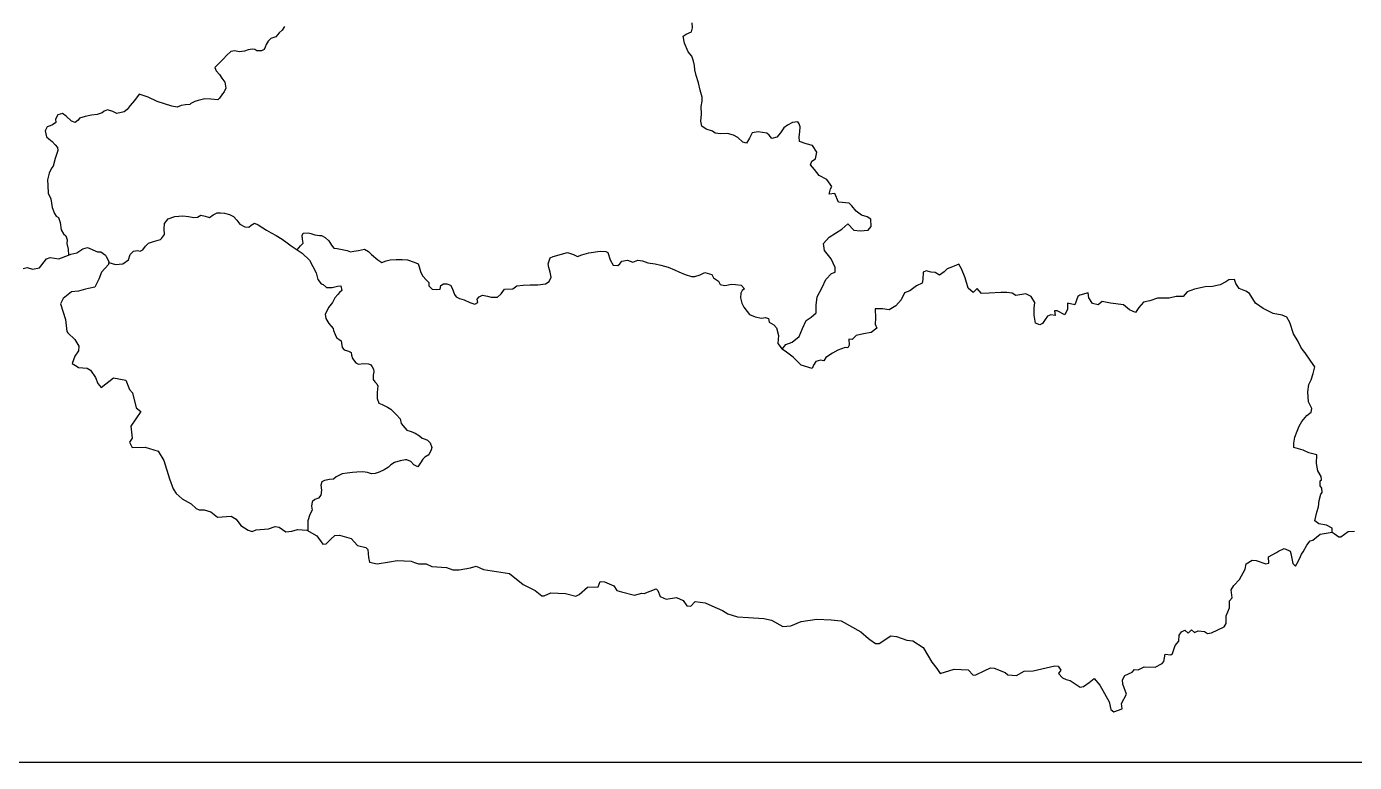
# Model space of a CAD drawing. Extents: x 0 to 1340, y 50 to 797.
# Drawn here: x 454 to 982, y 50 to 343 of the extents above; entities that cross this region are included whole.
import ezdxf

# ---------------------------------------------------------------- set-up
doc = ezdxf.new("R2010")
doc.units = 0
for name, color, linetype in [('Ausland', 7, 'CONTINUOUS'), ('Bezirksgrenzen', 7, 'CONTINUOUS'), ('Landesfläche', 7, 'CONTINUOUS'), ('Landesgrenzen', 7, 'CONTINUOUS')]:
    doc.layers.add(name, color=color, linetype=linetype)

msp = doc.modelspace()

# ---------------------------------------------------------------- linework, layer by layer
at = {"layer": 'Ausland', "color": 7}
msp.add_lwpolyline([(0, 796.91888), (1339.617067, 796.91888), (1339.617067, 49.807424), (0, 49.807424)], close=True, dxfattribs=at)
at = {"layer": 'Bezirksgrenzen', "color": 1}
for points in [[(754.552149, 214.160363), (755.960149, 216.054763), (758.513749, 216.949696), (761.196416, 219.174763), (762.620416, 222.407829), (764.045483, 225.638763), (766.082816, 226.944363), (768.066816, 228.601963), (768.043349, 231.620629), (768.371883, 235.041429), (770.435883, 238.671296), (771.803349, 241.901163), (774.083883, 244.252096), (775.533483, 244.809963), (775.614549, 246.668096), (773.919616, 250.117696), (771.298816, 253.405163), (770.984149, 256.194496), (773.210283, 258.718229), (775.656149, 260.368363), (778.216149, 261.956629), (780.609749, 264.013163), (783.007616, 261.483029), (785.547349, 261.275029), (788.729216, 261.521429), (789.843883, 262.956096), (789.819349, 265.859563), (788.329216, 266.868629), (786.023083, 267.480896), (783.961216, 269.074496), (782.195883, 271.249429), (781.107883, 272.249963), (776.954283, 272.715029), (775.489749, 276.043029), (773.233749, 275.901163), (773.720149, 277.983296), (774.250283, 278.846229), (772.259883, 281.662229), (769.273216, 283.213163), (767.394816, 285.619563), (765.739349, 287.499029), (766.333483, 288.942229), (767.789483, 289.852096), (768.225749, 292.571029), (766.578816, 295.150229), (764.043349, 295.883029), (761.395883, 296.733163), (761.244416, 298.590229), (761.556949, 300.616896), (761.638016, 302.591296), (761.246549, 303.816896), (760.678016, 304.637163), (758.652416, 304.373696), (756.558549, 303.241963), (755.161216, 302.216896), (753.857749, 300.236096), (752.328149, 298.512363), (750.347349, 298.018496), (749.257216, 299.257963), (748.393216, 300.141163), (744.970283, 300.599829), (742.524416, 300.168896), (741.513216, 298.087829), (740.272683, 296.185963), (738.823083, 296.495296), (736.809216, 298.386496), (735.076949, 299.285696), (732.700416, 300.020629), (729.966549, 299.766763), (727.876949, 300.086763), (726.782549, 300.918763), (724.232149, 301.653696), (722.500949, 302.843029), (722.115883, 304.882496), (722.378283, 307.673963), (722.238549, 310.759829), (722.608683, 312.791829), (722.627883, 314.479296), (721.901483, 317.227029), (721.178283, 320.147563), (720.336683, 323.068096), (719.780949, 325.228096), (719.567616, 327.036096), (719.178283, 328.672363), (718.560683, 330.776896), (717.068416, 332.424896), (715.595349, 335.939563), (715.160149, 338.739563), (716.273749, 339.478763), (718.491349, 340.377963), (718.858283, 342.060096), (718.644949, 343.924629)], [(556.521216, 342.523029), (555.550549, 341.059563), (554.459349, 340.003563), (553.081216, 338.478229), (551.110016, 337.760363), (550.075349, 336.645696), (549.220949, 335.357163), (548.826283, 334.307563), (548.433749, 333.316629), (547.391616, 332.781163), (545.580416, 332.876096), (544.700416, 333.328363), (543.647616, 333.551296), (542.019883, 333.240896), (540.628949, 332.703296), (538.530819, 332.445163), (536.719619, 332.831296), (535.204953, 332.641429), (533.420419, 331.052096), (532.274819, 329.645163), (530.439086, 327.769963), (530.032686, 327.356096), (528.884953, 326.240363), (529.311619, 324.908096), (530.675886, 323.413696), (531.630553, 321.917163), (532.817753, 320.420629), (533.201753, 318.045163), (532.584153, 316.527296), (531.895086, 315.764629), (530.636419, 314.065429), (530.006019, 313.361429), (527.201753, 313.678229), (524.809219, 313.765696), (522.253486, 313.155563), (520.859353, 312.733163), (519.297753, 311.844629), (518.834819, 311.491563), (517.087619, 311.411563), (515.460953, 311.046763), (513.777753, 310.445163), (511.672153, 310.827029), (508.859353, 311.781696), (505.872686, 312.676629), (502.289753, 314.434496), (498.714286, 315.672896), (496.828419, 313.037163), (495.107886, 311.043563), (493.964419, 309.520363), (492.810286, 308.637163), (489.789486, 307.905429), (488.201219, 308.701163), (486.094553, 309.314496), (484.758019, 308.892096), (484.011353, 308.185963), (481.979353, 307.467029), (479.709486, 307.266496), (477.208153, 306.774763), (475.003353, 306.050496), (474.430553, 305.289963), (473.278553, 304.291563), (471.814019, 304.852629), (469.626286, 306.802496), (468.269486, 307.949163), (466.352686, 307.345429), (465.502553, 305.711296), (465.581486, 304.319296), (464.310019, 303.430763), (463.340419, 303.054229), (462.164953, 302.593429), (461.314819, 300.960363), (461.873753, 298.644629), (462.760153, 297.840363), (464.058286, 296.753429), (465.361753, 295.431829), (466.193753, 294.395029), (466.384686, 293.236629), (465.825753, 291.663296), (465.265753, 290.030229), (464.492419, 287.003029), (463.864153, 286.124096), (462.960686, 284.137963), (462.297219, 281.576896), (462.448686, 279.255829), (462.551086, 276.295829), (463.518553, 273.925696), (464.151086, 270.565696), (465.060953, 268.196629), (465.659353, 267.099029), (466.659886, 266.529429), (467.328686, 264.621163), (467.664686, 261.606763), (468.619353, 260.050496), (469.566553, 259.246229), (470.054019, 257.685696), (469.959086, 256.173163), (470.459353, 253.913963), (470.609753, 251.583296)], [(486.589483, 248.613696), (489.265749, 247.901163), (492.259883, 248.108096), (494.425216, 249.768896), (495.169749, 251.809429), (496.502016, 253.151296), (498.076416, 253.453163), (499.130283, 253.227029), (500.177749, 253.757163), (501.218816, 255.158763), (502.494549, 256.327829), (504.474283, 257.039296), (507.155883, 257.868096), (507.562283, 258.163563), (508.777216, 259.739029), (508.701483, 262.003563), (508.859349, 264.155029), (510.244949, 266.081429), (512.866816, 266.967829), (514.503083, 267.096896), (516.078549, 267.163029), (518.301483, 266.887829), (520.525483, 266.493163), (521.983616, 266.678763), (523.263616, 267.441429), (524.961749, 267.044629), (526.717483, 266.591296), (528.170283, 267.588629), (529.682816, 268.411029), (531.025749, 268.477163), (532.603349, 268.311829), (534.712149, 267.801963), (536.296149, 266.942229), (537.534549, 265.555563), (538.775083, 263.876629), (540.770816, 262.786496), (542.289749, 262.678763), (543.218816, 263.441429), (544.614016, 264.319296), (546.020949, 263.631296), (547.960149, 262.482496), (549.368149, 261.559829), (551.247616, 260.411029), (553.182549, 259.435029), (555.590016, 257.941696), (557.531349, 256.497429), (559.177216, 255.289963), (561.623083, 253.739029), (562.955349, 255.316629), (563.938816, 256.309696), (563.632683, 257.992896), (563.505749, 259.389163), (564.023083, 260.321429), (565.949483, 260.447296), (566.946816, 260.163563), (568.586283, 259.651563), (570.458283, 259.373163), (571.217749, 259.378496), (572.713216, 258.559296), (574.153216, 257.318763), (575.238016, 255.612096), (576.096683, 254.321429), (577.547349, 254.241429), (581.492949, 253.487296), (582.823083, 252.883563), (584.105216, 253.216363), (585.966549, 253.422229), (588.414549, 253.968363), (589.915349, 253.014763), (591.180416, 251.832896), (593.597483, 249.702763), (595.273216, 248.690496), (596.964949, 249.305963), (598.538283, 249.748629), (600.922283, 249.830763), (603.361749, 249.795563), (605.395883, 249.708096), (608.174549, 248.737429), (609.737216, 248.075029), (610.132949, 246.962496), (610.634283, 245.035029), (611.370283, 243.336896), (613.039616, 241.627029), (613.900416, 240.680896), (613.887616, 239.400896), (615.210283, 238.041963), (617.124949, 237.901163), (618.406016, 238.115563), (618.769749, 239.447829), (619.822549, 240.131563), (621.100416, 240.111296), (622.607616, 239.683563), (623.291349, 238.451563), (624.135083, 235.878763), (624.823083, 235.053163), (626.153216, 234.278763), (628.008149, 233.843563), (630.203349, 232.764096), (632.231083, 232.094229), (633.458816, 232.718229), (633.183616, 234.118763), (633.948416, 235.039296), (635.350016, 235.600363), (637.321216, 235.222763), (638.770816, 234.853696), (641.271083, 234.932629), (642.737749, 236.249963), (644.036949, 238.094229), (647.407616, 238.220096), (648.932949, 239.361429), (651.433216, 239.616363), (654.226816, 239.750763), (657.306283, 239.765696), (660.333483, 240.189163), (661.854549, 241.154496), (662.627883, 242.887829), (662.183083, 244.757696), (661.681749, 246.626496), (661.465216, 248.143296), (662.188416, 250.518763), (663.356416, 251.026496), (666.679083, 251.969429), (669.068416, 252.574229), (671.443883, 251.841429), (673.119616, 251.004096), (674.871083, 251.734763), (677.553749, 252.566763), (682.093483, 253.201429), (684.416683, 253.052096), (685.108949, 252.574229), (686.125483, 249.765696), (687.322283, 247.597163), (689.178283, 247.397696), (689.885483, 248.141163), (690.768683, 249.176896), (692.982016, 249.553429), (695.123883, 248.765163), (697.048149, 249.553429), (698.907349, 249.293163), (701.106816, 248.563563), (703.949483, 248.115563), (706.269483, 247.555563), (709.107883, 246.759829), (711.713749, 245.792363), (713.329749, 244.895296), (715.876949, 243.870229), (718.367616, 243.076629), (719.704149, 243.057429), (721.920683, 243.782763), (723.789483, 244.627563), (726.454016, 243.833963), (727.194283, 242.540096), (728.350549, 241.826496), (729.158016, 241.234496), (729.839616, 239.885163), (731.580416, 239.568363), (732.454016, 239.614229), (734.200149, 239.995029), (735.943083, 239.911829), (738.148949, 239.649429), (739.469483, 238.117696), (738.590549, 237.489429), (738.113749, 236.508096), (737.862016, 234.591296), (738.420949, 232.485696), (739.274283, 230.903829), (740.592683, 229.195029), (741.451349, 228.021696), (743.708416, 226.998763), (746.318549, 226.553963), (747.831083, 226.764096), (749.049216, 226.398229), (749.380949, 224.937963), (751.171883, 223.863829), (752.262016, 222.627563), (753.043883, 219.649429), (752.717483, 216.451563), (754.552149, 214.160363)], [(561.623083, 253.739029), (563.561216, 252.415296), (566.507349, 249.527829), (569.117483, 244.547563), (569.838549, 241.938496), (571.137749, 240.201963), (571.899349, 239.856363), (573.216683, 238.704363), (575.432149, 238.689429), (577.592149, 239.197163), (578.992683, 239.361429), (579.389483, 237.555563), (578.391083, 236.693696), (577.687083, 235.885163), (576.570283, 234.613696), (575.682816, 232.759829), (574.036949, 230.737429), (573.504683, 229.518229), (572.679083, 228.070763), (573.015083, 226.323563), (573.708416, 225.099029), (574.168149, 224.340629), (575.035349, 223.286763), (575.844949, 222.467563), (576.074283, 221.650496), (576.704683, 220.076096), (577.337216, 218.562496), (578.090283, 218.206229), (579.136683, 217.500096), (579.246549, 216.629696), (579.409749, 214.827029), (580.276949, 213.889429), (581.555883, 213.474496), (582.603349, 213.175829), (583.008683, 212.822763), (583.235883, 211.776363), (583.577216, 210.433429), (584.906283, 208.683029), (585.952683, 208.268096), (587.934549, 208.427029), (589.916416, 208.355563), (590.847616, 207.941696), (591.366016, 207.180096), (591.943083, 206.245696), (592.111616, 205.199296), (591.808683, 203.806229), (591.857749, 202.119829), (592.491349, 201.126763), (593.304149, 200.422763), (593.647616, 199.490496), (593.521749, 198.444096), (593.336149, 196.876096), (593.378816, 194.551829), (594.066816, 192.742763), (595.403349, 192.209429), (597.553749, 191.090496), (598.889216, 190.384363), (599.757483, 189.389163), (601.089749, 188.101696), (602.476416, 186.463296), (602.990549, 184.598763), (604.435883, 182.960363), (605.128149, 181.965163), (606.872149, 181.372096), (608.443349, 180.838763), (610.186283, 179.777429), (611.345749, 178.781163), (612.449749, 178.368363), (613.437483, 177.953429), (614.479616, 176.958229), (615.166549, 175.092629), (614.868949, 174.105963), (613.980416, 172.194496), (612.343083, 171.217429), (611.578283, 170.467563), (610.577749, 168.963563), (609.518549, 167.403029), (608.008149, 168.226496), (606.850816, 169.511829), (605.223083, 170.222229), (604.698283, 170.225429), (602.596949, 169.777429), (600.319616, 169.153429), (598.795349, 168.118763), (597.916416, 167.312363), (596.159616, 166.160363), (594.228949, 165.246229), (592.594816, 164.791829), (591.135616, 164.571029), (589.564416, 165.103296), (587.702016, 165.351829), (585.310549, 165.310229), (583.619883, 165.147029), (581.459883, 164.872896), (579.534549, 164.596629), (578.657749, 164.137963), (577.135616, 163.393429), (576.023083, 162.471829), (574.447616, 162.366229), (572.403883, 161.915029), (571.352149, 161.458496), (570.934016, 160.124096), (571.212416, 158.146496), (570.964949, 156.114496), (570.081749, 154.897429), (568.622549, 154.444096), (567.507883, 153.521429), (567.206016, 151.779563), (567.543083, 150.149696), (566.657749, 148.413163), (565.847083, 145.857429), (565.760043, 142.137963)], [(973.278549, 141.461696), (973.232683, 143.039296), (970.980949, 144.193429), (967.958016, 144.670229), (966.409216, 145.924629), (967.120683, 149.341163), (967.864149, 151.476629), (968.089216, 153.972629), (968.726016, 156.574229), (969.262549, 157.142763), (969.182549, 158.947563), (968.557483, 159.832896), (968.539349, 161.752896), (969.074816, 162.265963), (968.924416, 163.489429), (967.513216, 165.789163), (966.991616, 168.767296), (967.118549, 172.195563), (963.985749, 172.963563), (961.747883, 173.955563), (958.080683, 175.131029), (958.057216, 176.818496), (958.454016, 179.134229), (959.319083, 181.557696), (960.118016, 183.516096), (961.265749, 185.468096), (963.178283, 187.753963), (964.897749, 189.111829), (965.220949, 190.615829), (963.874816, 193.262229), (963.546283, 197.224896), (963.954816, 200.121963), (964.867883, 202.020629), (965.734016, 204.444096), (966.372949, 207.105429), (964.726016, 209.351829), (962.520149, 212.716096), (961.747883, 213.703829), (960.759083, 214.964629), (959.697749, 217.259029), (957.891883, 220.264896), (956.466816, 224.772629), (955.228416, 226.952896), (953.437483, 227.748629), (949.774549, 228.353429), (945.849216, 230.359829), (942.801749, 232.462229), (940.429483, 236.296896), (938.875349, 237.318763), (936.332416, 238.364096), (934.971349, 240.313963), (934.360149, 241.839296), (932.200149, 241.714496), (931.018283, 240.984896), (928.718549, 239.756096), (925.671083, 239.068096), (922.753749, 238.958229), (918.476416, 238.006763), (915.656149, 236.963563), (914.018816, 235.068096), (911.193216, 235.121429), (908.414549, 234.421696), (903.745749, 234.451563), (900.786816, 233.406229), (898.241749, 232.813163), (896.423083, 230.814229), (895.004416, 228.747029), (892.658816, 229.841429), (890.209749, 231.806229), (885.089749, 232.545429), (881.811883, 233.190763), (880.233216, 231.769963), (877.879083, 232.395029), (876.528683, 234.632896), (876.156416, 236.557163), (872.913749, 235.691029), (872.155349, 235.123563), (870.892416, 231.835029), (868.019883, 232.470763), (868.038016, 230.029163), (866.966016, 227.896896), (863.876949, 229.409429), (862.782549, 229.490496), (863.098283, 227.624896), (861.313749, 227.830763), (859.980416, 227.333696), (859.092949, 225.957696), (858.031616, 224.348096), (856.927616, 223.847829), (855.265749, 224.518763), (854.796416, 227.724096), (854.782549, 230.459029), (855.049216, 232.780096), (853.585749, 235.077696), (851.355349, 236.226496), (847.482283, 235.543829), (845.996416, 236.504896), (843.924949, 236.777963), (841.444949, 236.707563), (836.828416, 236.508096), (833.770283, 236.390763), (832.070016, 238.285163), (830.429483, 236.690496), (828.497749, 238.414229), (827.234816, 242.566763), (825.850283, 246.142229), (824.782549, 247.966229), (822.287616, 246.908096), (820.142549, 246.136896), (818.911616, 244.880363), (817.101483, 243.576896), (815.332949, 244.717163), (813.718016, 244.748096), (811.768149, 245.365696), (810.605483, 244.751296), (810.443349, 241.847829), (810.247083, 240.397163), (807.982549, 239.335829), (805.241216, 237.352896), (803.212416, 236.636096), (801.843883, 233.872363), (799.670016, 231.411563), (797.051349, 229.895829), (794.404949, 230.293696), (791.521749, 230.235029), (791.635883, 226.567829), (791.483349, 224.188096), (792.150016, 222.545429), (789.874816, 220.847296), (786.866816, 220.264896), (783.972949, 219.564096), (782.333483, 217.966229), (781.008683, 218.111296), (781.145216, 215.839296), (780.609749, 214.743829), (779.575083, 214.880363), (776.675883, 213.831829), (774.580949, 212.593429), (771.899349, 210.843029), (771.021483, 209.588629), (769.785216, 209.828629), (767.929216, 209.233429), (766.908416, 207.862763), (766.416683, 206.495296), (761.996416, 207.857429), (758.930816, 211.000896), (756.251349, 212.971029), (754.552149, 214.160363)]]:
    msp.add_lwpolyline(points, dxfattribs=at)
at = {"layer": 'Landesfläche', "color": 7}
msp.add_lwpolyline([(452.589913, 246.252821), (454.189913, 246.652821), (456.323246, 246.019488), (459.123246, 246.519488), (461.856579, 250.152821), (463.356579, 250.652821), (466.823246, 250.152821), (470.623246, 251.586155), (471.489913, 251.919488), (473.889913, 252.486155), (476.323246, 254.152821), (478.123246, 254.652821), (482.189913, 252.886155), (482.989913, 252.886155), (483.456579, 252.886155), (485.389913, 251.619488), (485.623246, 251.086155), (486.623246, 249.052821), (486.589913, 248.619488), (486.556579, 248.252821), (486.556579, 247.819488), (483.789913, 244.852821), (482.723246, 241.986155), (481.023246, 238.886155), (478.589913, 238.286155), (477.356579, 237.986155), (474.523246, 237.219488), (471.756579, 236.952821), (468.523246, 234.352821), (467.389913, 232.186155), (469.456579, 226.019488), (469.923246, 221.252821), (470.356579, 220.652821), (473.089913, 218.086155), (474.723246, 215.352821), (474.589913, 213.586155), (473.189913, 211.419488), (472.123246, 208.452821), (474.056579, 207.286155), (474.623246, 206.952821), (477.989913, 206.652821), (479.356579, 205.886155), (481.323246, 202.952821), (482.323246, 200.586155), (483.623246, 198.986155), (488.523246, 202.786155), (493.456579, 201.852821), (494.823246, 198.186155), (496.023246, 196.819488), (497.489913, 190.886155), (499.389913, 189.386155), (495.389913, 183.619488), (495.923246, 178.786155), (494.823246, 177.219488), (495.989913, 175.086155), (501.089913, 175.186101), (506.256579, 173.552768), (508.556579, 169.919435), (510.723246, 162.586101), (512.223246, 158.619435), (513.389913, 156.719435), (515.889913, 154.719435), (519.389913, 152.686101), (521.389913, 150.752768), (522.589913, 150.319435), (524.589913, 150.286155), (527.256579, 149.486155), (529.856579, 147.419488), (535.323246, 147.752821), (537.289913, 146.519488), (539.156576, 144.086155), (542.023243, 142.152821), (543.689909, 141.719488), (545.223243, 142.286155), (550.189909, 142.719488), (552.823243, 143.652821), (554.356576, 143.386155), (557.123243, 141.519488), (559.423243, 141.752821), (561.723243, 142.419488), (565.423243, 142.152821), (569.356576, 139.986155), (571.823243, 136.686155), (573.056576, 136.786101), (574.956576, 138.619435), (576.489909, 140.119435), (578.423243, 140.152715), (583.089909, 138.919381), (585.523243, 136.052715), (588.823243, 135.319381), (589.723243, 134.552715), (589.889909, 131.286048), (590.289909, 129.519381), (593.423243, 128.752715), (598.356576, 129.586048), (601.389909, 130.152715), (606.856576, 129.919381), (608.256576, 129.386048), (609.823243, 128.786048), (612.856576, 128.786048), (615.123243, 127.786048), (620.923243, 127.286048), (623.456576, 126.352715), (625.956576, 126.452661), (630.489909, 127.252661), (632.723243, 127.819328), (635.656576, 126.585995), (645.989909, 125.019328), (651.456576, 120.519328), (656.256576, 118.152661), (658.923243, 116.085995), (659.823243, 116.119275), (662.423243, 117.285941), (668.323243, 116.952608), (672.423243, 115.952608), (673.789909, 116.552608), (677.056576, 119.519275), (681.289909, 119.719275), (682.123243, 121.752608), (683.789909, 121.685941), (687.489909, 119.985941), (688.756576, 118.185941), (690.556576, 117.619275), (695.756576, 116.385941), (698.689909, 117.185941), (699.589909, 116.985941), (704.389909, 118.852608), (705.089909, 118.185941), (705.956576, 115.852608), (708.323243, 114.719275), (712.489909, 115.385941), (715.056576, 114.152608), (716.556576, 112.052608), (718.123243, 112.019328), (719.889909, 113.785995), (723.856576, 113.252661), (727.723243, 111.519328), (728.656576, 111.119328), (730.789909, 110.219328), (732.856576, 108.885995), (736.689909, 107.785995), (741.156576, 107.519328), (747.256576, 107.019328), (750.289909, 106.452661), (754.823243, 103.919328), (757.956576, 104.185995), (761.989909, 105.919328), (768.289909, 106.785995), (773.923243, 106.552661), (777.923243, 106.085995), (785.823243, 101.719328), (788.789909, 99.085995), (789.423243, 98.719328), (791.623243, 97.052661), (793.056576, 97.052661), (797.656576, 100.219328), (799.923243, 99.919328), (804.089909, 98.419328), (806.456576, 98.185995), (810.623243, 95.552661), (814.023243, 89.652661), (816.023243, 87.152661), (817.323243, 85.119328), (822.889909, 86.885995), (828.523243, 86.685995), (830.423243, 84.585995), (831.523243, 84.619275), (834.889909, 86.219275), (837.356576, 87.385941), (838.823243, 87.285995), (843.189909, 85.552661), (844.289909, 84.685995), (847.756576, 84.419328), (850.789909, 86.085995), (854.356576, 86.185941), (862.956576, 88.285941), (864.223243, 88.052608), (865.289909, 86.485941), (864.389909, 85.152608), (866.023243, 83.519275), (867.489909, 82.852608), (869.056576, 82.452608), (872.989909, 79.719275), (874.423243, 80.019275), (876.623243, 81.585941), (878.623243, 83.219275), (880.856576, 80.585941), (884.523243, 73.885941), (885.189909, 70.852608), (886.456576, 69.885941), (889.789909, 71.152608), (889.489909, 73.285941), (891.489909, 76.985941), (889.956576, 80.952608), (889.856629, 82.719275), (890.823296, 84.385941), (893.689963, 85.752608), (894.689963, 86.752608), (896.089963, 86.585941), (898.523296, 87.785941), (902.856629, 87.752661), (905.656629, 89.152661), (906.356629, 90.019328), (906.889963, 92.885995), (909.156629, 92.585995), (909.789963, 93.152661), (910.789963, 96.352661), (912.323296, 98.052661), (912.356576, 100.485995), (913.289909, 101.785995), (914.623243, 102.452661), (915.989909, 101.252661), (917.256576, 102.552661), (918.456576, 101.552661), (919.956576, 102.185995), (922.489909, 101.852661), (923.623243, 101.152661), (925.256576, 101.352661), (930.323243, 103.719328), (931.056576, 105.085995), (931.089856, 108.152661), (932.423189, 111.285995), (932.489856, 114.052661), (933.456523, 115.285995), (933.123189, 118.419328), (934.223189, 120.219328), (936.423189, 122.552661), (938.623189, 126.685995), (939.123189, 128.852661), (941.489856, 130.219328), (942.989856, 130.119381), (946.823189, 128.786048), (948.023189, 129.052715), (947.889856, 131.619381), (951.089856, 133.352715), (951.989856, 133.819381), (954.156523, 134.919381), (955.989856, 134.119381), (956.556523, 133.852715), (956.789856, 132.952715), (957.689856, 128.886048), (958.656523, 127.852715), (959.156523, 128.819381), (959.956523, 130.286048), (960.689856, 131.686048), (961.123189, 132.619381), (961.756523, 133.619381), (963.156523, 136.186048), (964.489856, 137.886048), (965.556523, 138.252715), (968.456523, 140.652715), (973.289856, 141.452715), (974.023189, 140.919381), (975.989856, 139.486048), (976.689856, 139.585995), (979.623189, 141.719328), (982.156523, 141.852661)], dxfattribs=at)
at = {"layer": 'Landesgrenzen', "color": 1}
msp.add_lwpolyline([(452.589913, 246.252821), (454.189913, 246.652821), (456.323246, 246.019488), (459.123246, 246.519488), (461.856579, 250.152821), (463.356579, 250.652821), (466.823246, 250.152821), (470.623246, 251.586155), (471.489913, 251.919488), (473.889913, 252.486155), (476.323246, 254.152821), (478.123246, 254.652821), (482.189913, 252.886155), (482.989913, 252.886155), (483.456579, 252.886155), (485.389913, 251.619488), (485.623246, 251.086155), (486.623246, 249.052821), (486.589913, 248.619488), (486.556579, 248.252821), (486.556579, 247.819488), (483.789913, 244.852821), (482.723246, 241.986155), (481.023246, 238.886155), (478.589913, 238.286155), (477.356579, 237.986155), (474.523246, 237.219488), (471.756579, 236.952821), (468.523246, 234.352821), (467.389913, 232.186155), (469.456579, 226.019488), (469.923246, 221.252821), (470.356579, 220.652821), (473.089913, 218.086155), (474.723246, 215.352821), (474.589913, 213.586155), (473.189913, 211.419488), (472.123246, 208.452821), (474.056579, 207.286155), (474.623246, 206.952821), (477.989913, 206.652821), (479.356579, 205.886155), (481.323246, 202.952821), (482.323246, 200.586155), (483.623246, 198.986155), (488.523246, 202.786155), (493.456579, 201.852821), (494.823246, 198.186155), (496.023246, 196.819488), (497.489913, 190.886155), (499.389913, 189.386155), (495.389913, 183.619488), (495.923246, 178.786155), (494.823246, 177.219488), (495.989913, 175.086155), (501.089913, 175.186101), (506.256579, 173.552768), (508.556579, 169.919435), (510.723246, 162.586101), (512.223246, 158.619435), (513.389913, 156.719435), (515.889913, 154.719435), (519.389913, 152.686101), (521.389913, 150.752768), (522.589913, 150.319435), (524.589913, 150.286155), (527.256579, 149.486155), (529.856579, 147.419488), (535.323246, 147.752821), (537.289913, 146.519488), (539.156576, 144.086155), (542.023243, 142.152821), (543.689909, 141.719488), (545.223243, 142.286155), (550.189909, 142.719488), (552.823243, 143.652821), (554.356576, 143.386155), (557.123243, 141.519488), (559.423243, 141.752821), (561.723243, 142.419488), (565.423243, 142.152821), (569.356576, 139.986155), (571.823243, 136.686155), (573.056576, 136.786101), (574.956576, 138.619435), (576.489909, 140.119435), (578.423243, 140.152715), (583.089909, 138.919381), (585.523243, 136.052715), (588.823243, 135.319381), (589.723243, 134.552715), (589.889909, 131.286048), (590.289909, 129.519381), (593.423243, 128.752715), (598.356576, 129.586048), (601.389909, 130.152715), (606.856576, 129.919381), (608.256576, 129.386048), (609.823243, 128.786048), (612.856576, 128.786048), (615.123243, 127.786048), (620.923243, 127.286048), (623.456576, 126.352715), (625.956576, 126.452661), (630.489909, 127.252661), (632.723243, 127.819328), (635.656576, 126.585995), (645.989909, 125.019328), (651.456576, 120.519328), (656.256576, 118.152661), (658.923243, 116.085995), (659.823243, 116.119275), (662.423243, 117.285941), (668.323243, 116.952608), (672.423243, 115.952608), (673.789909, 116.552608), (677.056576, 119.519275), (681.289909, 119.719275), (682.123243, 121.752608), (683.789909, 121.685941), (687.489909, 119.985941), (688.756576, 118.185941), (690.556576, 117.619275), (695.756576, 116.385941), (698.689909, 117.185941), (699.589909, 116.985941), (704.389909, 118.852608), (705.089909, 118.185941), (705.956576, 115.852608), (708.323243, 114.719275), (712.489909, 115.385941), (715.056576, 114.152608), (716.556576, 112.052608), (718.123243, 112.019328), (719.889909, 113.785995), (723.856576, 113.252661), (727.723243, 111.519328), (728.656576, 111.119328), (730.789909, 110.219328), (732.856576, 108.885995), (736.689909, 107.785995), (741.156576, 107.519328), (747.256576, 107.019328), (750.289909, 106.452661), (754.823243, 103.919328), (757.956576, 104.185995), (761.989909, 105.919328), (768.289909, 106.785995), (773.923243, 106.552661), (777.923243, 106.085995), (785.823243, 101.719328), (788.789909, 99.085995), (789.423243, 98.719328), (791.623243, 97.052661), (793.056576, 97.052661), (797.656576, 100.219328), (799.923243, 99.919328), (804.089909, 98.419328), (806.456576, 98.185995), (810.623243, 95.552661), (814.023243, 89.652661), (816.023243, 87.152661), (817.323243, 85.119328), (822.889909, 86.885995), (828.523243, 86.685995), (830.423243, 84.585995), (831.523243, 84.619275), (834.889909, 86.219275), (837.356576, 87.385941), (838.823243, 87.285995), (843.189909, 85.552661), (844.289909, 84.685995), (847.756576, 84.419328), (850.789909, 86.085995), (854.356576, 86.185941), (862.956576, 88.285941), (864.223243, 88.052608), (865.289909, 86.485941), (864.389909, 85.152608), (866.023243, 83.519275), (867.489909, 82.852608), (869.056576, 82.452608), (872.989909, 79.719275), (874.423243, 80.019275), (876.623243, 81.585941), (878.623243, 83.219275), (880.856576, 80.585941), (884.523243, 73.885941), (885.189909, 70.852608), (886.456576, 69.885941), (889.789909, 71.152608), (889.489909, 73.285941), (891.489909, 76.985941), (889.956576, 80.952608), (889.856629, 82.719275), (890.823296, 84.385941), (893.689963, 85.752608), (894.689963, 86.752608), (896.089963, 86.585941), (898.523296, 87.785941), (902.856629, 87.752661), (905.656629, 89.152661), (906.356629, 90.019328), (906.889963, 92.885995), (909.156629, 92.585995), (909.789963, 93.152661), (910.789963, 96.352661), (912.323296, 98.052661), (912.356576, 100.485995), (913.289909, 101.785995), (914.623243, 102.452661), (915.989909, 101.252661), (917.256576, 102.552661), (918.456576, 101.552661), (919.956576, 102.185995), (922.489909, 101.852661), (923.623243, 101.152661), (925.256576, 101.352661), (930.323243, 103.719328), (931.056576, 105.085995), (931.089856, 108.152661), (932.423189, 111.285995), (932.489856, 114.052661), (933.456523, 115.285995), (933.123189, 118.419328), (934.223189, 120.219328), (936.423189, 122.552661), (938.623189, 126.685995), (939.123189, 128.852661), (941.489856, 130.219328), (942.989856, 130.119381), (946.823189, 128.786048), (948.023189, 129.052715), (947.889856, 131.619381), (951.089856, 133.352715), (951.989856, 133.819381), (954.156523, 134.919381), (955.989856, 134.119381), (956.556523, 133.852715), (956.789856, 132.952715), (957.689856, 128.886048), (958.656523, 127.852715), (959.156523, 128.819381), (959.956523, 130.286048), (960.689856, 131.686048), (961.123189, 132.619381), (961.756523, 133.619381), (963.156523, 136.186048), (964.489856, 137.886048), (965.556523, 138.252715), (968.456523, 140.652715), (973.289856, 141.452715), (974.023189, 140.919381), (975.989856, 139.486048), (976.689856, 139.585995), (979.623189, 141.719328), (982.156523, 141.852661)], dxfattribs=at)

doc.saveas('drawing.dxf')
